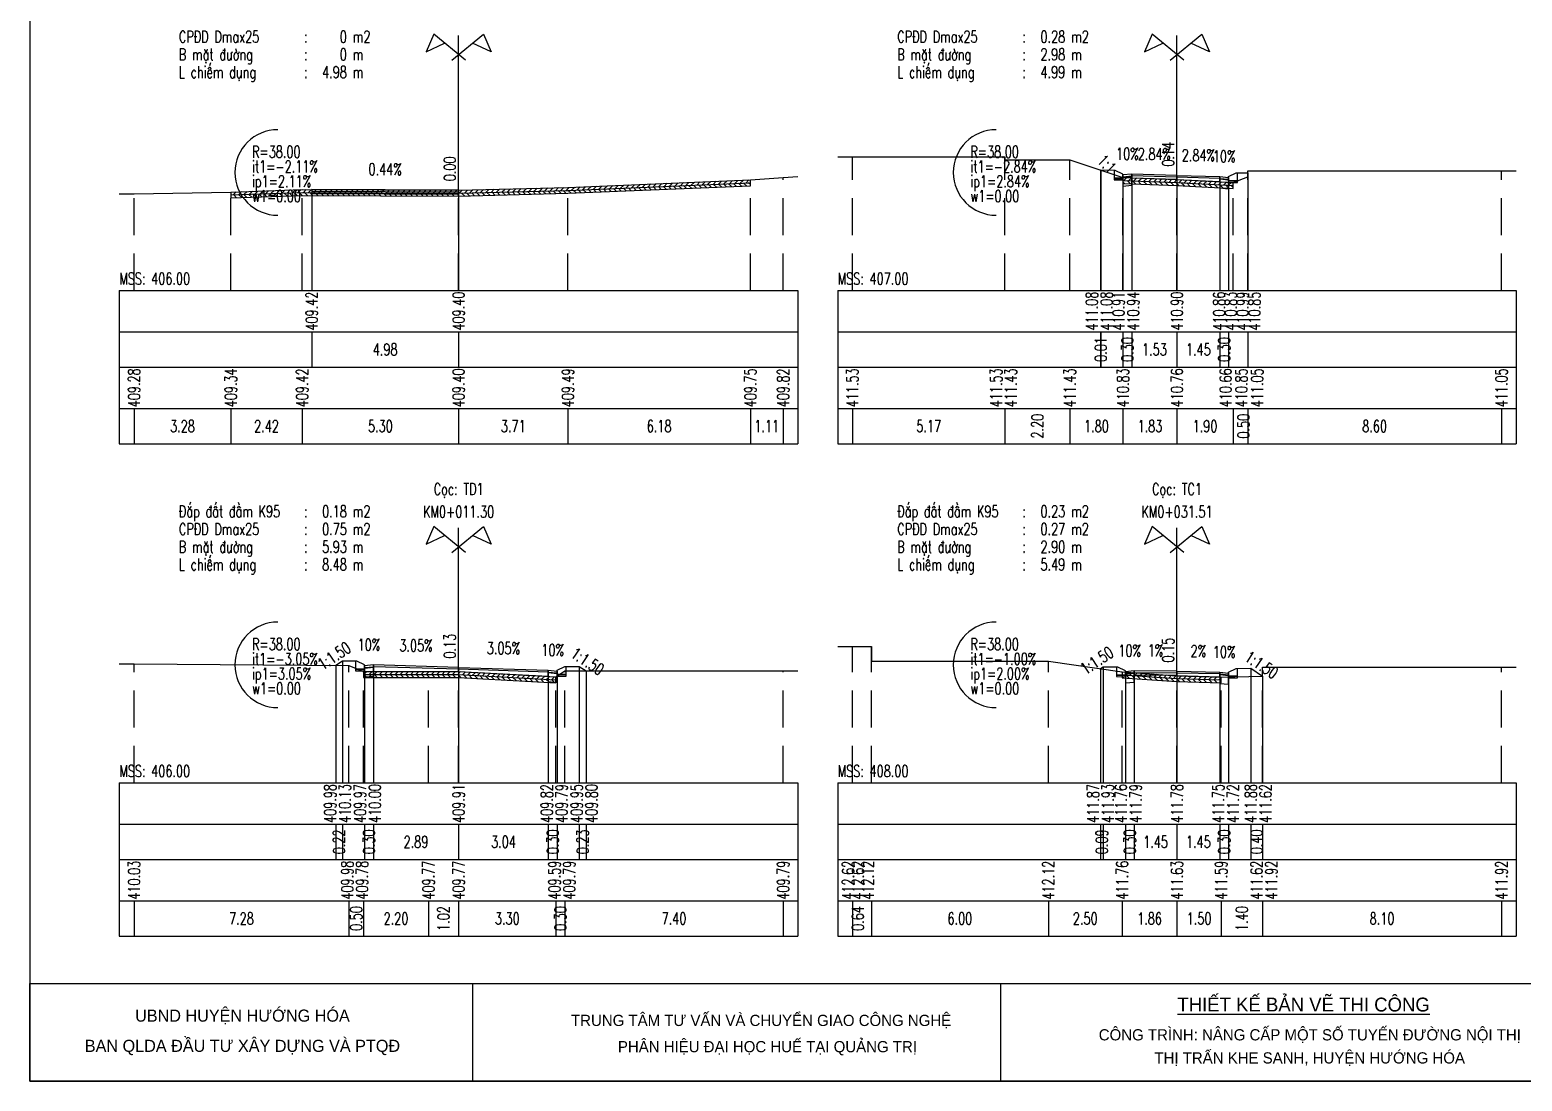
# Model space of a CAD drawing. Header units: centimetres. Extents: x 8901 to 10871, y -7016 to -5464.
# Drawn here: x 8950.8 to 9001.4, y -6271.1 to -6235.4 of the extents above; entities that cross this region are included whole.
import ezdxf
from ezdxf.enums import TextEntityAlignment as Align

# ---------------------------------------------------------------- set-up
doc = ezdxf.new("R2010")
doc.units = ezdxf.units.CM
doc.header["$LTSCALE"] = 10
doc.header["$MEASUREMENT"] = 0
doc.linetypes.add('HIDDEN2', pattern=[0.1875, 0.125, -0.0625])
doc.linetypes.add('KTTN$0$HIDDEN2', pattern=[0.1875, 0.125, -0.0625])
for name, color, linetype in [('25', 8, 'Continuous'), ('AoDuongCu1', 1, 'Continuous'), ('AoDuongCu2', 2, 'Continuous'), ('BTN', 8, 'Continuous'), ('BTXM', 8, 'Continuous'), ('CONGDUNG', 7, 'Continuous'), ('CP1', 7, 'Continuous'), ('DA DAM', 6, 'Continuous'), ('DAU_CO', 3, 'Continuous'), ('diendientich', 3, 'Continuous'), ('DienTKTN', 2, 'Continuous'), ('DuongdongTK', 2, 'Continuous'), ('entdauco', 3, 'Continuous'), ('enttntunhien', 3, 'Continuous'), ('Khung ten$0$KHUNGTEN', 1, 'Continuous'), ('KHUNGTEN', 1, 'Continuous'), ('KTTN$0$KHUNGTEN', 1, 'Continuous'), ('KTTN$0$NETKHUAT', 3, 'KTTN$0$HIDDEN2'), ('linedongtn', 8, 'Continuous'), ('Mat duong 1 Phai', 1, 'Continuous'), ('Mat duong 1 Trai', 1, 'Continuous'), ('MSSTracNgang', 5, 'Continuous'), ('plinetntn', 3, 'Continuous'), ('Ranh dan Phai', 4, 'Continuous'), ('Ranh dan Trai', 4, 'Continuous'), ('Ranh Trai', 1, 'Continuous'), ('Taluy Phai', 1, 'Continuous'), ('Taluy Trai', 1, 'Continuous'), ('TS_CONG_TN', 2, 'Continuous'), ('Via he Phai', 3, 'Continuous'), ('Via he Trai', 3, 'Continuous'), ('VUA', 7, 'Continuous')]:
    doc.layers.add(name, color=color, linetype=linetype)
doc.styles.add('CHUSO', font='Vnsimple.shx', dxfattribs={"width": 0.7})
doc.styles.add('CHUSO_TK', font='Vnsimple.shx', dxfattribs={"width": 0.7})
doc.styles.add('Khung ten', font='VHAVANB_3.TTF')
doc.styles.add('Khung ten$0$Khung ten', font='VHAVANB_3.TTF')
doc.styles.add('KTTN$0$Khung ten', font='VHAVANB_3.TTF')
doc.styles.add('TENCOC', font='vnsimple.shx', dxfattribs={"width": 0.7})
pattern_1 = [(45, (-52.15636, 0), (-0.0883883476, 0.0883883476), [])]
pattern_2 = [(135, (-52.15636, 0), (-0.0883883476, -0.0883883476), [])]

# ---------------------------------------------------------------- blocks, each defined once
blk = doc.blocks.new('DauCo')
at = {"layer": 'DAU_CO', "linetype": 'Continuous'}
blk.add_line((0, 0), (0, 1.29), dxfattribs=at)
for points in [[(0.47, -0.38), (-1.68, 1.38), (-2.2, 0.17), (-0.95, 0.77)], [(-0.47, -0.38), (1.68, 1.38), (2.2, 0.17), (0.95, 0.77)]]:
    blk.add_lwpolyline(points, dxfattribs=at)
blk = doc.blocks.new('Khung_TN_16-DH-01')
at = {"layer": 'KHUNGTEN', "color": 10}
blk.add_lwpolyline([(0, 0), (76, 0), (76, 56), (0, 56)], close=True, dxfattribs=at)
at = {"layer": 'KTTN$0$KHUNGTEN', "color": 7}
for p, q in [((15.017, 0), (15.017, 3.305)), ((32.904, 0), (32.904, 3.305))]:
    blk.add_line(p, q, dxfattribs=at)
at = {"layer": 'KTTN$0$KHUNGTEN', "color": 4}
blk.add_lwpolyline([(0, 3.305), (76, 3.305), (76, 0), (0, 0), (0, 3.305)], dxfattribs=at)
at = {"layer": 'Khung ten$0$KHUNGTEN', "color": 7, "style": 'Khung ten$0$Khung ten'}
for s, p in [('c«ng tr×nh: n©ng cÊp mét sè tuyÕn ®\xadêng néi thÞ ', (43.453, 1.571)), ('thÞ trÊn khe sanh, huyÖn h\xadíng hãa', (43.377, 0.788))]:
    blk.add_text(s, height=0.38, dxfattribs=at).set_placement(p, align=Align.MIDDLE_CENTER)
at = {"layer": 'KHUNGTEN', "color": 7, "style": 'Khung ten'}
for s, p in [('trung t©m t\xad vÊn vµ chuyÓn giao c«ng nghÖ', (24.784, 2.059)), ('ph©n hiÖu ®¹i häc huÕ t¹i qu¶ng trÞ', (24.999, 1.169))]:
    blk.add_text(s, height=0.38, dxfattribs=at).set_placement(p, align=Align.MIDDLE_CENTER)
at = {"layer": 'KTTN$0$KHUNGTEN', "color": 7, "style": 'KTTN$0$Khung ten'}
blk.add_text('%%UthiÕt kÕ b¶n vÏ thi c«ng', height=0.47, dxfattribs=at).set_placement((43.17, 2.596), align=Align.MIDDLE_CENTER)
at = {"layer": 'KTTN$0$NETKHUAT', "color": 7, "style": 'KTTN$0$Khung ten'}
for s, p in [('ubnd huyÖn h\xadíng hãa', (7.206, 2.221)), ('ban qlda ®Çu t\xad x©y dùng vµ ptq®', (7.206, 1.197))]:
    blk.add_text(s, height=0.41, dxfattribs=at).set_placement(p, align=Align.MIDDLE_CENTER)

msp = doc.modelspace()

# ---------------------------------------------------------------- hatches: boundary and pattern name
at = {"layer": 'AoDuongCu1'}
h = msp.add_hatch(dxfattribs=at)
h.set_pattern_fill('ANSI31', color=8, style=0)
h.set_pattern_definition(pattern_1)
h.paths.add_polyline_path([(8957.62098, -6240.92619), (8960.03708, -6240.84319), (8965.34028, -6240.86629), (8969.04608, -6240.77049), (8975.22828, -6240.51579), (8975.22828, -6240.61579), (8969.04608, -6240.87049), (8965.34028, -6240.96629), (8960.03708, -6240.94319), (8957.62098, -6241.02619)])
h = msp.add_hatch(dxfattribs=at)
h.set_pattern_fill('ANSI31', color=8, style=0)
h.set_pattern_definition(pattern_1)
h.paths.add_polyline_path([(8987.85728, -6240.43229), (8989.68728, -6240.50229), (8991.58728, -6240.60229), (8991.58728, -6240.70229), (8989.68728, -6240.60229), (8987.85728, -6240.53229)])
h = msp.add_hatch(dxfattribs=at)
h.set_pattern_fill('ANSI31', color=8, style=0)
h.set_pattern_definition(pattern_1)
h.paths.add_polyline_path([(8962.11878, -6257.17636), (8964.31838, -6257.18306), (8965.34028, -6257.17646), (8968.64028, -6257.35646), (8968.64028, -6257.45646), (8965.34028, -6257.27646), (8964.31838, -6257.28306), (8962.11878, -6257.27636)])
h = msp.add_hatch(dxfattribs=at)
h.set_pattern_fill('ANSI31', color=8, style=0)
h.set_pattern_definition(pattern_1)
h.paths.add_polyline_path([(8987.82938, -6257.19156), (8987.82938, -6257.19156), (8989.68728, -6257.31946), (8991.18728, -6257.36476), (8991.18728, -6257.46476), (8989.68728, -6257.41946), (8987.82938, -6257.29156), (8987.82938, -6257.29156)])
at = {"layer": 'AoDuongCu2'}
h = msp.add_hatch(dxfattribs=at)
h.set_pattern_fill('ANSI31', color=8, angle=90, style=0)
h.set_pattern_definition(pattern_2)
h.paths.add_polyline_path([(8957.62098, -6241.02619), (8960.03708, -6240.94319), (8965.34028, -6240.96629), (8969.04608, -6240.87049), (8975.22828, -6240.61579), (8975.22828, -6240.71579), (8969.04608, -6240.97049), (8965.34028, -6241.06629), (8960.03708, -6241.04319), (8957.62098, -6241.12619)])
h = msp.add_hatch(dxfattribs=at)
h.set_pattern_fill('ANSI31', color=8, angle=90, style=0)
h.set_pattern_definition(pattern_2)
h.paths.add_polyline_path([(8987.85728, -6240.53229), (8989.68728, -6240.60229), (8991.58728, -6240.70229), (8991.58728, -6240.80229), (8989.68728, -6240.70229), (8987.85728, -6240.63229)])
h = msp.add_hatch(dxfattribs=at)
h.set_pattern_fill('ANSI31', color=8, angle=90, style=0)
h.set_pattern_definition(pattern_2)
h.paths.add_polyline_path([(8962.11878, -6257.27636), (8964.31838, -6257.28306), (8965.34028, -6257.27646), (8968.64028, -6257.45646), (8968.64028, -6257.55646), (8965.34028, -6257.37646), (8964.31838, -6257.38306), (8962.11878, -6257.37636)])
h = msp.add_hatch(dxfattribs=at)
h.set_pattern_fill('ANSI31', color=8, angle=90, style=0)
h.set_pattern_definition(pattern_2)
h.paths.add_polyline_path([(8987.82938, -6257.29156), (8987.82938, -6257.29156), (8989.68728, -6257.41946), (8991.18728, -6257.46476), (8991.18728, -6257.56476), (8989.68728, -6257.51946), (8987.82938, -6257.39156), (8987.82938, -6257.39156)])

# ---------------------------------------------------------------- linework, layer by layer
at = {"layer": '25', "color": 8}
for points in [[(8988.15728, -6240.31867), (8988.15728, -6240.44867), (8989.68728, -6240.49208), (8989.68728, -6240.36208)], [(8989.68728, -6240.36208), (8989.68728, -6240.49908), (8991.13728, -6240.5754), (8991.13728, -6240.40322)], [(8960.36028, -6240.8446), (8960.36028, -6240.9746), (8965.34028, -6240.99629), (8965.34028, -6240.86629)], [(8962.45028, -6256.95435), (8962.45028, -6257.17616), (8964.31838, -6257.18185), (8965.34028, -6257.17525), (8965.34028, -6257.04262)], [(8965.34028, -6257.04262), (8965.34028, -6257.17525), (8968.38028, -6257.34107), (8968.38028, -6257.13546)], [(8988.23728, -6257.15692), (8988.23728, -6257.28692), (8989.68728, -6257.30142), (8989.68728, -6257.17142)], [(8989.68728, -6257.17142), (8989.68728, -6257.31749), (8991.13728, -6257.36128), (8991.13728, -6257.20042)]]:
    msp.add_lwpolyline(points, dxfattribs=at)
at = {"layer": 'AoDuongCu1', "color": 8}
for points in [[(8957.62098, -6241.02619), (8960.03708, -6240.94319), (8965.34028, -6240.96629), (8969.04608, -6240.87049), (8975.22828, -6240.61579)], [(8987.85728, -6240.53229), (8989.68728, -6240.60229), (8991.58728, -6240.70229)], [(8962.11878, -6257.27636), (8964.31838, -6257.28306), (8965.34028, -6257.27646), (8968.64028, -6257.45646)], [(8987.82938, -6257.29156), (8987.82938, -6257.29156), (8989.68728, -6257.41946), (8991.18728, -6257.46476)]]:
    msp.add_lwpolyline(points, dxfattribs=at)
at = {"layer": 'AoDuongCu2', "color": 8}
for points in [[(8957.62098, -6240.92619), (8957.62098, -6241.12619), (8960.03708, -6241.04319), (8965.34028, -6241.06629), (8969.04608, -6240.97049), (8975.22828, -6240.71579), (8975.22828, -6240.51579)], [(8987.85728, -6240.43229), (8987.85728, -6240.63229), (8989.68728, -6240.70229), (8991.58728, -6240.80229), (8991.58728, -6240.60229)], [(8962.11878, -6257.17636), (8962.11878, -6257.37636), (8964.31838, -6257.38306), (8965.34028, -6257.37646), (8968.64028, -6257.55646), (8968.64028, -6257.35646)], [(8987.82938, -6257.19156), (8987.82938, -6257.39156), (8987.82938, -6257.39156), (8989.68728, -6257.51946), (8991.18728, -6257.56476), (8991.18728, -6257.36476)]]:
    msp.add_lwpolyline(points, dxfattribs=at)
at = {"layer": 'BTN', "color": 8}
for points in [[(8988.15728, -6240.36867), (8989.68728, -6240.41208)], [(8989.68728, -6240.41208), (8991.13728, -6240.45322)], [(8960.36028, -6240.8946), (8965.34028, -6240.91629)], [(8962.45028, -6257.00435), (8965.34028, -6257.09262)], [(8965.34028, -6257.09262), (8968.38028, -6257.18546)], [(8988.23728, -6257.20692), (8989.68728, -6257.22142)], [(8989.68728, -6257.22142), (8991.13728, -6257.25042)]]:
    msp.add_lwpolyline(points, dxfattribs=at)
at = {"layer": 'BTXM', "color": 8}
for points in [[(8987.55728, -6240.44417), (8987.85728, -6240.44867)], [(8987.85728, -6240.40867), (8988.15728, -6240.37867)], [(8991.13728, -6240.46322), (8991.43728, -6240.49322)], [(8991.43728, -6240.53322), (8991.73728, -6240.52872)], [(8962.15028, -6257.04435), (8962.45028, -6257.01435)], [(8961.85028, -6257.07985), (8962.15028, -6257.08435)], [(8968.38028, -6257.19546), (8968.68028, -6257.22546)], [(8968.68028, -6257.26546), (8968.98028, -6257.26096)], [(8987.63728, -6257.28242), (8987.93728, -6257.28692)], [(8987.93728, -6257.24692), (8988.23728, -6257.21692)], [(8991.13728, -6257.26042), (8991.43728, -6257.29042)], [(8991.43728, -6257.33042), (8991.73728, -6257.32592)]]:
    msp.add_lwpolyline(points, dxfattribs=at)
at = {"layer": 'CP1', "color": 7}
for points in [[(8987.85728, -6240.34867), (8987.85728, -6240.51867), (8987.85728, -6240.72867), (8988.15728, -6240.69867), (8988.15728, -6240.31867)], [(8991.13728, -6240.40322), (8991.13728, -6240.78322), (8991.43728, -6240.81322), (8991.43728, -6240.60322), (8991.43728, -6240.43322)], [(8962.15028, -6256.98435), (8962.15028, -6257.15435), (8962.15028, -6257.36435), (8962.45028, -6257.33435), (8962.45028, -6256.95435)], [(8968.38028, -6257.13546), (8968.38028, -6257.51546), (8968.68028, -6257.54546), (8968.68028, -6257.33546), (8968.68028, -6257.16546)], [(8987.93728, -6257.18692), (8987.93728, -6257.35692), (8987.93728, -6257.56692), (8988.23728, -6257.53692), (8988.23728, -6257.15692)], [(8991.13728, -6257.20042), (8991.13728, -6257.58042), (8991.43728, -6257.61042), (8991.43728, -6257.40042), (8991.43728, -6257.23042)]]:
    msp.add_lwpolyline(points, dxfattribs=at)
at = {"layer": 'DA DAM', "color": 6}
for points in [[(8987.55728, -6240.19417), (8987.55728, -6240.51417), (8987.85728, -6240.51867), (8987.85728, -6240.34867)], [(8991.43728, -6240.43322), (8991.43728, -6240.60322), (8991.73728, -6240.59872), (8991.73728, -6240.27872)], [(8961.85028, -6256.82985), (8961.85028, -6257.14985), (8962.15028, -6257.15435), (8962.15028, -6256.98435)], [(8968.68028, -6257.16546), (8968.68028, -6257.33546), (8968.98028, -6257.33096), (8968.98028, -6257.01096)], [(8987.63728, -6257.03242), (8987.63728, -6257.35242), (8987.93728, -6257.35692), (8987.93728, -6257.18692)], [(8991.43728, -6257.23042), (8991.43728, -6257.40042), (8991.73728, -6257.39592), (8991.73728, -6257.07592)]]:
    msp.add_lwpolyline(points, dxfattribs=at)
at = {"layer": 'DienTKTN', "color": 2}
for p, q in [((8960.36028, -6245.66329), (8960.36028, -6246.86329)), ((8965.34028, -6245.66329), (8965.34028, -6246.86329)), ((8987.09959, -6245.66329), (8987.09959, -6246.86329)), ((8987.10728, -6245.66329), (8987.10728, -6246.86329)), ((8987.85728, -6245.66329), (8987.85728, -6246.86329)), ((8988.15728, -6245.66329), (8988.15728, -6246.86329)), ((8989.68728, -6245.66329), (8989.68728, -6246.86329)), ((8991.13728, -6245.66329), (8991.13728, -6246.86329)), ((8991.43728, -6245.66329), (8991.43728, -6246.86329)), ((8992.08728, -6245.66329), (8992.08728, -6246.86329)), ((8961.1756, -6262.35146), (8961.1756, -6263.55146)), ((8961.40028, -6262.35146), (8961.40028, -6263.55146)), ((8962.15028, -6262.35146), (8962.15028, -6263.55146)), ((8962.45028, -6262.35146), (8962.45028, -6263.55146)), ((8965.34028, -6262.35146), (8965.34028, -6263.55146)), ((8968.38028, -6262.35146), (8968.38028, -6263.55146)), ((8968.68028, -6262.35146), (8968.68028, -6263.55146)), ((8969.43028, -6262.35146), (8969.43028, -6263.55146)), ((8969.65866, -6262.35146), (8969.65866, -6263.55146)), ((8987.0967, -6262.35146), (8987.0967, -6263.55146)), ((8987.18728, -6262.35146), (8987.18728, -6263.55146)), ((8987.93728, -6262.35146), (8987.93728, -6263.55146)), ((8988.23728, -6262.35146), (8988.23728, -6263.55146)), ((8989.68728, -6262.35146), (8989.68728, -6263.55146)), ((8991.13728, -6262.35146), (8991.13728, -6263.55146)), ((8991.43728, -6262.35146), (8991.43728, -6263.55146)), ((8992.18728, -6262.35146), (8992.18728, -6263.55146)), ((8992.58572, -6262.35146), (8992.58572, -6263.55146))]:
    msp.add_line(p, q, dxfattribs=at)
at = {"layer": 'DienTKTN'}
for points in [[(8988.465, -6240.0879, 0, 0, 0), (8987.98738, -6240.13566, 0.13, 0, 0), (8987.54956, -6240.17944, 0, 0, 0)], [(8988.46247, -6240.12733, 0, 0, 0), (8988.94227, -6240.14094, 0.13, 0, 0), (8989.38209, -6240.15342, 0, 0, 0)], [(8989.95247, -6240.16961, 0, 0, 0), (8990.43227, -6240.18322, 0.13, 0, 0), (8990.87209, -6240.1957, 0, 0, 0)], [(8990.82956, -6240.17245, 0, 0, 0), (8991.30718, -6240.22021, 0.13, 0, 0), (8991.745, -6240.26399, 0, 0, 0)], [(8962.39028, -6240.65344, 0, 0, 0), (8962.87028, -6240.65553, 0.13, 0, 0), (8963.31028, -6240.65745, 0, 0, 0)], [(8962.758, -6256.72358, 0, 0, 0), (8962.28038, -6256.77134, 0.13, 0, 0), (8961.84256, -6256.81512, 0, 0, 0)], [(8963.43549, -6256.78444, 0, 0, 0), (8963.91527, -6256.7991, 0.13, 0, 0), (8964.35507, -6256.81253, 0, 0, 0)], [(8966.40049, -6256.875, 0, 0, 0), (8966.88027, -6256.88965, 0.13, 0, 0), (8967.32007, -6256.90308, 0, 0, 0)], [(8968.07256, -6256.90469, 0, 0, 0), (8968.55018, -6256.95245, 0.13, 0, 0), (8968.988, -6256.99623, 0, 0, 0)], [(8988.545, -6256.92615, 0, 0, 0), (8988.06738, -6256.97391, 0.13, 0, 0), (8987.62956, -6257.01769, 0, 0, 0)], [(8988.5023, -6256.95957, 0, 0, 0), (8988.98228, -6256.96437, 0.13, 0, 0), (8989.42226, -6256.96877, 0, 0, 0)], [(8989.95237, -6256.97672, 0, 0, 0), (8990.43228, -6256.98632, 0.13, 0, 0), (8990.87219, -6256.99512, 0, 0, 0)], [(8990.82956, -6256.96965, 0, 0, 0), (8991.30718, -6257.01741, 0.13, 0, 0), (8991.745, -6257.06119, 0, 0, 0)]]:
    msp.add_lwpolyline(points, format="xyseb", dxfattribs=at)
at = {"layer": 'DuongdongTK'}
for p, q in [((8987.09959, -6240.17973), (8987.09959, -6244.26329)), ((8987.10728, -6240.18742), (8987.10728, -6244.26329)), ((8988.15728, -6240.31867), (8988.15728, -6244.26329)), ((8992.08728, -6240.27347), (8992.08728, -6244.26329)), ((8987.85728, -6240.34867), (8987.85728, -6244.26329)), ((8989.68728, -6240.36208), (8989.68728, -6244.26329)), ((8991.13728, -6240.40322), (8991.13728, -6244.26329)), ((8991.43728, -6240.43322), (8991.43728, -6244.26329)), ((8960.36028, -6240.8446), (8960.36028, -6244.26329)), ((8965.34028, -6240.86629), (8965.34028, -6244.26329)), ((8961.1756, -6256.97289), (8961.1756, -6260.95146)), ((8961.40028, -6256.8231), (8961.40028, -6260.95146)), ((8962.15028, -6256.98435), (8962.15028, -6260.95146)), ((8962.45028, -6256.95435), (8962.45028, -6260.95146)), ((8969.43028, -6257.00421), (8969.43028, -6260.95146)), ((8965.34028, -6257.04262), (8965.34028, -6260.95146)), ((8968.38028, -6257.13546), (8968.38028, -6260.95146)), ((8968.68028, -6257.16546), (8968.68028, -6260.95146)), ((8969.65866, -6257.15646), (8969.65866, -6260.95146)), ((8987.0967, -6257.08606), (8987.0967, -6260.95146)), ((8987.18728, -6257.02567), (8987.18728, -6260.95146)), ((8987.93728, -6257.18692), (8987.93728, -6260.95146)), ((8988.23728, -6257.15692), (8988.23728, -6260.95146)), ((8989.68728, -6257.17142), (8989.68728, -6260.95146)), ((8991.13728, -6257.20042), (8991.13728, -6260.95146)), ((8991.43728, -6257.23042), (8991.43728, -6260.95146)), ((8992.18728, -6257.06917), (8992.18728, -6260.95146)), ((8992.58572, -6257.3348), (8992.58572, -6260.95146))]:
    msp.add_line(p, q, dxfattribs=at)
at = {"layer": 'entdauco'}
for p, q in [((8965.34028, -6240.86629), (8965.34028, -6236.26329)), ((8989.68728, -6240.50229), (8989.68728, -6236.26329)), ((8965.34028, -6257.17646), (8965.34028, -6252.95146)), ((8989.68728, -6257.31946), (8989.68728, -6252.95146))]:
    msp.add_line(p, q, dxfattribs=at)
at = {"layer": 'enttntunhien'}
for p, q in [((8953.84028, -6244.26329), (8976.84028, -6244.26329)), ((8953.84028, -6244.26329), (8953.84028, -6249.46329)), ((8976.84028, -6244.26329), (8976.84028, -6249.46329)), ((8978.18728, -6244.26329), (9001.18728, -6244.26329)), ((8978.18728, -6244.26329), (8978.18728, -6249.46329)), ((9001.18728, -6244.26329), (9001.18728, -6249.46329)), ((8953.84028, -6245.66329), (8976.84028, -6245.66329)), ((8978.18728, -6245.66329), (9001.18728, -6245.66329)), ((8953.84028, -6246.86329), (8976.84028, -6246.86329)), ((8978.18728, -6246.86329), (9001.18728, -6246.86329)), ((8953.84028, -6248.26329), (8976.84028, -6248.26329)), ((8978.18728, -6248.26329), (9001.18728, -6248.26329)), ((8953.84028, -6249.46329), (8976.84028, -6249.46329)), ((8978.18728, -6249.46329), (9001.18728, -6249.46329)), ((8953.84028, -6260.95146), (8976.84028, -6260.95146)), ((8953.84028, -6260.95146), (8953.84028, -6266.15146)), ((8976.84028, -6260.95146), (8976.84028, -6266.15146)), ((8978.18728, -6260.95146), (9001.18728, -6260.95146)), ((8978.18728, -6260.95146), (8978.18728, -6266.15146)), ((9001.18728, -6260.95146), (9001.18728, -6266.15146)), ((8953.84028, -6262.35146), (8976.84028, -6262.35146)), ((8978.18728, -6262.35146), (9001.18728, -6262.35146)), ((8953.84028, -6263.55146), (8976.84028, -6263.55146)), ((8978.18728, -6263.55146), (9001.18728, -6263.55146)), ((8953.84028, -6264.95146), (8976.84028, -6264.95146)), ((8978.18728, -6264.95146), (9001.18728, -6264.95146)), ((8953.84028, -6266.15146), (8976.84028, -6266.15146)), ((8978.18728, -6266.15146), (9001.18728, -6266.15146))]:
    msp.add_line(p, q, dxfattribs=at)
at = {"layer": 'enttntunhien', "color": 3}
for p, q in [((8954.34028, -6248.26329), (8954.34028, -6249.46329)), ((8957.62098, -6248.26329), (8957.62098, -6249.46329)), ((8960.03708, -6248.26329), (8960.03708, -6249.46329)), ((8965.34028, -6248.26329), (8965.34028, -6249.46329)), ((8969.04608, -6248.26329), (8969.04608, -6249.46329)), ((8975.22828, -6248.26329), (8975.22828, -6249.46329)), ((8976.34028, -6248.26329), (8976.34028, -6249.46329)), ((8978.68728, -6248.26329), (8978.68728, -6249.46329)), ((8983.85728, -6248.26329), (8983.85728, -6249.46329)), ((8986.05728, -6248.26329), (8986.05728, -6249.46329)), ((8987.85728, -6248.26329), (8987.85728, -6249.46329)), ((8989.68728, -6248.26329), (8989.68728, -6249.46329)), ((8991.58728, -6248.26329), (8991.58728, -6249.46329)), ((8992.08728, -6248.26329), (8992.08728, -6249.46329)), ((9000.68728, -6248.26329), (9000.68728, -6249.46329)), ((8954.34028, -6264.95146), (8954.34028, -6266.15146)), ((8961.61878, -6264.95146), (8961.61878, -6266.15146)), ((8962.11878, -6264.95146), (8962.11878, -6266.15146)), ((8964.31838, -6264.95146), (8964.31838, -6266.15146)), ((8965.34028, -6264.95146), (8965.34028, -6266.15146)), ((8968.64028, -6264.95146), (8968.64028, -6266.15146)), ((8968.94028, -6264.95146), (8968.94028, -6266.15146)), ((8976.34028, -6264.95146), (8976.34028, -6266.15146)), ((8978.68728, -6264.95146), (8978.68728, -6266.15146)), ((8979.32938, -6264.95146), (8979.32938, -6266.15146)), ((8985.32938, -6264.95146), (8985.32938, -6266.15146)), ((8987.82938, -6264.95146), (8987.82938, -6266.15146)), ((8989.68728, -6264.95146), (8989.68728, -6266.15146)), ((8991.18728, -6264.95146), (8991.18728, -6266.15146)), ((8992.58728, -6264.95146), (8992.58728, -6266.15146)), ((9000.68728, -6264.95146), (9000.68728, -6266.15146))]:
    msp.add_line(p, q, dxfattribs=at)
at = {"layer": 'linedongtn', "linetype": 'HIDDEN2'}
for p, q in [((8978.68728, -6244.26329), (8978.68728, -6239.73229)), ((8983.85728, -6244.26329), (8983.85728, -6239.73229)), ((8983.85728, -6244.26329), (8983.85728, -6239.83229)), ((8986.05728, -6244.26329), (8986.05728, -6239.83229)), ((8992.08728, -6244.26329), (8992.08728, -6240.21229)), ((9000.68728, -6244.26329), (9000.68728, -6240.21229)), ((8969.04608, -6244.26329), (8969.04608, -6240.77049)), ((8975.22828, -6244.26329), (8975.22828, -6240.51579)), ((8976.34028, -6244.26329), (8976.34028, -6240.43923)), ((8987.85728, -6244.26329), (8987.85728, -6240.43229)), ((8989.68728, -6244.26329), (8989.68728, -6240.50229)), ((8991.58728, -6244.26329), (8991.58728, -6240.60229)), ((8992.08728, -6244.26329), (8992.08728, -6240.41229)), ((8954.34028, -6244.26329), (8954.34028, -6240.9826)), ((8957.62098, -6244.26329), (8957.62098, -6240.92619)), ((8960.03708, -6244.26329), (8960.03708, -6240.84319)), ((8965.34028, -6244.26329), (8965.34028, -6240.86629)), ((8978.68728, -6260.95146), (8978.68728, -6256.33156)), ((8979.32938, -6260.95146), (8979.32938, -6256.33156)), ((8954.34028, -6260.95146), (8954.34028, -6256.91937)), ((8961.61878, -6260.95146), (8961.61878, -6256.97636)), ((8979.32938, -6260.95146), (8979.32938, -6256.83156)), ((8985.32938, -6260.95146), (8985.32938, -6256.83156)), ((8962.11878, -6260.95146), (8962.11878, -6257.17636)), ((8964.31838, -6260.95146), (8964.31838, -6257.18306)), ((8965.34028, -6260.95146), (8965.34028, -6257.17646)), ((8968.64028, -6260.95146), (8968.64028, -6257.35646)), ((8968.94028, -6260.95146), (8968.94028, -6257.15646)), ((8976.34028, -6260.95146), (8976.34028, -6257.15646)), ((8987.82938, -6260.95146), (8987.82938, -6257.19156)), ((8989.68728, -6260.95146), (8989.68728, -6257.31946)), ((8991.18728, -6260.95146), (8991.18728, -6257.36476)), ((8992.58728, -6260.95146), (8992.58728, -6257.03476)), ((8992.58728, -6260.95146), (8992.58728, -6257.33476)), ((9000.68728, -6260.95146), (9000.68728, -6257.03476))]:
    msp.add_line(p, q, dxfattribs=at)
at = {"layer": 'Mat duong 1 Phai'}
for points in [[(8989.68728, -6240.36208), (8991.13728, -6240.40322)], [(8965.34028, -6257.04262), (8968.38028, -6257.13546)], [(8989.68728, -6257.17142), (8991.13728, -6257.20042)]]:
    msp.add_lwpolyline(points, dxfattribs=at)
at = {"layer": 'Mat duong 1 Trai'}
for points in [[(8989.68728, -6240.36208), (8988.15728, -6240.31867)], [(8965.34028, -6240.86629), (8960.36028, -6240.8446)], [(8965.34028, -6257.04262), (8962.45028, -6256.95435)], [(8989.68728, -6257.17142), (8988.23728, -6257.15692)]]:
    msp.add_lwpolyline(points, dxfattribs=at)
at = {"layer": 'plinetntn'}
for points in [[(8978.18728, -6239.73229), (8978.68728, -6239.73229), (8983.85728, -6239.73229), (8983.85728, -6239.83229), (8986.05728, -6239.83229), (8987.85728, -6240.43229), (8989.68728, -6240.50229), (8991.58728, -6240.60229), (8992.08728, -6240.41229), (8992.08728, -6240.21229), (9000.68728, -6240.21229), (9001.18728, -6240.21229)], [(8953.84035, -6240.99119), (8954.34028, -6240.9826), (8957.62098, -6240.92619), (8960.03708, -6240.84319), (8965.34028, -6240.86629), (8969.04608, -6240.77049), (8975.22828, -6240.51579), (8976.34028, -6240.43923), (8976.8391, -6240.40488)], [(8978.18728, -6256.33156), (8978.68728, -6256.33156), (8979.32938, -6256.33156), (8979.32938, -6256.83156), (8985.32938, -6256.83156), (8987.82938, -6257.19156), (8989.68728, -6257.31946), (8991.18728, -6257.36476), (8992.58728, -6257.33476), (8992.58728, -6257.03476), (9000.68728, -6257.03476), (9001.18728, -6257.03476)], [(8953.8403, -6256.91546), (8954.34028, -6256.91937), (8961.61878, -6256.97636), (8962.11878, -6257.17636), (8964.31838, -6257.18306), (8965.34028, -6257.17646), (8968.64028, -6257.35646), (8968.94028, -6257.15646), (8976.34028, -6257.15646), (8976.84028, -6257.15646)]]:
    msp.add_lwpolyline(points, dxfattribs=at)
at = {"layer": 'Ranh dan Phai'}
for points in [[(8991.13728, -6240.40322), (8991.43728, -6240.43322)], [(8968.38028, -6257.13546), (8968.68028, -6257.16546)], [(8991.13728, -6257.20042), (8991.43728, -6257.23042)]]:
    msp.add_lwpolyline(points, dxfattribs=at)
at = {"layer": 'Ranh dan Trai'}
for points in [[(8988.15728, -6240.31867), (8987.85728, -6240.34867)], [(8962.45028, -6256.95435), (8962.15028, -6256.98435)], [(8988.23728, -6257.15692), (8987.93728, -6257.18692)]]:
    msp.add_lwpolyline(points, dxfattribs=at)
at = {"layer": 'Ranh Trai'}
msp.add_lwpolyline([(8987.10728, -6240.18742), (8987.10728, -6240.18742)], dxfattribs=at)
at = {"layer": 'Taluy Phai'}
for points in [[(8992.08728, -6240.27347), (8992.08728, -6240.41229)], [(8969.43028, -6257.00421), (8969.65866, -6257.15646)], [(8992.18728, -6257.06917), (8992.58572, -6257.3348)]]:
    msp.add_lwpolyline(points, dxfattribs=at)
at = {"layer": 'Taluy Trai'}
for points in [[(8987.10728, -6240.18742), (8987.09959, -6240.17973)], [(8961.40028, -6256.8231), (8961.1756, -6256.97289)], [(8987.18728, -6257.02567), (8987.0967, -6257.08606)]]:
    msp.add_lwpolyline(points, dxfattribs=at)
at = {"layer": 'TS_CONG_TN', "color": 3}
for centre in [(8959.21028, -6240.26329), (8983.55728, -6240.26329), (8959.21028, -6256.95146), (8983.55728, -6256.95146)]:
    msp.add_arc(centre, 1.45, 90, 270, dxfattribs=at)
at = {"layer": 'Via he Phai'}
for points in [[(8991.43728, -6240.43322), (8991.43728, -6240.40322), (8991.69728, -6240.27932), (8992.08728, -6240.27347)], [(8968.68028, -6257.16546), (8968.68028, -6257.13546), (8968.94028, -6257.01156), (8969.43028, -6257.00421)], [(8991.43728, -6257.23042), (8991.43728, -6257.20042), (8991.69728, -6257.07652), (8992.18728, -6257.06917)]]:
    msp.add_lwpolyline(points, dxfattribs=at)
at = {"layer": 'Via he Trai'}
for points in [[(8987.85728, -6240.34867), (8987.85728, -6240.31867), (8987.59728, -6240.19477), (8987.10728, -6240.18742)], [(8962.15028, -6256.98435), (8962.15028, -6256.95435), (8961.89028, -6256.83045), (8961.40028, -6256.8231)], [(8987.93728, -6257.18692), (8987.93728, -6257.15692), (8987.67728, -6257.03302), (8987.18728, -6257.02567)]]:
    msp.add_lwpolyline(points, dxfattribs=at)
at = {"layer": 'VUA', "color": 8}
for points in [[(8987.55728, -6240.46417), (8987.85728, -6240.46867)], [(8991.43728, -6240.55322), (8991.73728, -6240.54872)], [(8961.85028, -6257.09985), (8962.15028, -6257.10435)], [(8968.68028, -6257.28546), (8968.98028, -6257.28096)], [(8987.63728, -6257.30242), (8987.93728, -6257.30692)], [(8991.43728, -6257.35042), (8991.73728, -6257.34592)]]:
    msp.add_lwpolyline(points, dxfattribs=at)
at = {"layer": 'VUA', "color": 7}
for points in [[(8987.85728, -6240.42867), (8988.15728, -6240.39867)], [(8991.13728, -6240.48322), (8991.43728, -6240.51322)], [(8962.15028, -6257.06435), (8962.45028, -6257.03435)], [(8968.38028, -6257.21546), (8968.68028, -6257.24546)], [(8987.93728, -6257.26692), (8988.23728, -6257.23692)], [(8991.13728, -6257.28042), (8991.43728, -6257.31042)]]:
    msp.add_lwpolyline(points, dxfattribs=at)

# ---------------------------------------------------------------- block references
at = {"layer": 'CONGDUNG'}
msp.add_blockref('Khung_TN_16-DH-01', (8950.80816, -6271.06266), dxfattribs=at)
at = {"layer": 'entdauco', "xscale": 0.5, "yscale": 0.5}
for p in [(8965.34028, -6236.26329), (8989.68728, -6236.26329), (8965.34028, -6252.95146), (8989.68728, -6252.95146)]:
    msp.add_blockref('DauCo', p, dxfattribs=at)

# ---------------------------------------------------------------- texts
at = {"layer": 'diendientich', "style": 'CHUSO', "width": 0.7}
for s, p in [('CP§D Dmax25', (8955.86028, -6235.86329)), (':', (8960.10028, -6235.86329)), ('m2', (8961.75361, -6235.86329)), ('CP§D Dmax25', (8980.20728, -6235.86329)), (':', (8984.44728, -6235.86329)), ('m2', (8986.10061, -6235.86329)), ('B mÆt ®\xadêng', (8955.86028, -6236.46329)), (':', (8960.10028, -6236.46329)), ('m', (8961.75361, -6236.46329)), ('B mÆt ®\xadêng', (8980.20728, -6236.46329)), (':', (8984.44728, -6236.46329)), ('m', (8986.10061, -6236.46329)), ('L chiÕm dông', (8955.86028, -6237.06329)), ('L chiÕm dông', (8980.20728, -6237.06329)), (':', (8960.10028, -6237.06329)), ('m', (8961.75361, -6237.06329)), (':', (8984.44728, -6237.06329)), ('m', (8986.10061, -6237.06329)), ('§¾p ®Êt ®Çm K95', (8955.86028, -6251.95146)), ('§¾p ®Êt ®Çm K95', (8980.20728, -6251.95146)), (':', (8960.10028, -6251.95146)), ('m2', (8961.75361, -6251.95146)), (':', (8984.44728, -6251.95146)), ('m2', (8986.10061, -6251.95146)), ('CP§D Dmax25', (8955.86028, -6252.55146)), (':', (8960.10028, -6252.55146)), ('m2', (8961.75361, -6252.55146)), ('CP§D Dmax25', (8980.20728, -6252.55146)), (':', (8984.44728, -6252.55146)), ('m2', (8986.10061, -6252.55146)), ('B mÆt ®\xadêng', (8955.86028, -6253.15146)), (':', (8960.10028, -6253.15146)), ('m', (8961.75361, -6253.15146)), ('B mÆt ®\xadêng', (8980.20728, -6253.15146)), (':', (8984.44728, -6253.15146)), ('m', (8986.10061, -6253.15146)), ('L chiÕm dông', (8955.86028, -6253.75146)), ('L chiÕm dông', (8980.20728, -6253.75146)), (':', (8960.10028, -6253.75146)), ('m', (8961.75361, -6253.75146)), (':', (8984.44728, -6253.75146)), ('m', (8986.10061, -6253.75146))]:
    msp.add_text(s, height=0.4, dxfattribs=at).set_placement(p)
for s, p in [('0', (8961.55361, -6235.86329)), ('0.28', (8985.90061, -6235.86329)), ('0', (8961.55361, -6236.46329)), ('2.98', (8985.90061, -6236.46329)), ('4.98', (8961.55361, -6237.06329)), ('4.99', (8985.90061, -6237.06329)), ('0.18', (8961.55361, -6251.95146)), ('0.23', (8985.90061, -6251.95146)), ('0.75', (8961.55361, -6252.55146)), ('0.27', (8985.90061, -6252.55146)), ('5.93', (8961.55361, -6253.15146)), ('2.90', (8985.90061, -6253.15146)), ('8.48', (8961.55361, -6253.75146)), ('5.49', (8985.90061, -6253.75146))]:
    msp.add_text(s, height=0.4, dxfattribs=at).set_placement(p, align=Align.RIGHT)
at = {"layer": 'DienTKTN', "color": 2, "style": 'CHUSO_TK', "width": 0.7}
for s, p in [('0.14', (8989.58728, -6240.06329)), ('0.00', (8965.24028, -6240.56329)), ('0.13', (8965.24028, -6256.74146)), ('0.15', (8989.58728, -6256.87146))]:
    msp.add_text(s, height=0.4, rotation=90, dxfattribs=at).set_placement(p)
at = {"layer": 'DienTKTN', "style": 'CHUSO_TK', "width": 0.7}
for s, rotation, p in [('1:1', 315, (8987.17415, -6240.11286)), ('1:1.50', 33.690068, (8961.23247, -6256.81479)), ('1:1.50', 326.309932, (8969.59994, -6256.99713)), ('1:1.50', 33.690068, (8987.08652, -6256.97266)), ('1:1.50', 326.309932, (8992.44197, -6257.11878))]:
    msp.add_text(s, height=0.4, rotation=rotation, dxfattribs=at).set_placement(p, align=Align.CENTER)
for s, p in [('10%%%', (8988.00728, -6239.83367)), ('2.84%%%', (8988.92228, -6239.84038)), ('2.84%%%', (8990.41228, -6239.88265)), ('10%%%', (8991.28728, -6239.91822)), ('0.44%%%', (8962.85028, -6240.35545)), ('10%%%', (8962.30028, -6256.46935)), ('3.05%%%', (8963.89528, -6256.49848)), ('3.05%%%', (8966.86028, -6256.58904)), ('10%%%', (8968.53028, -6256.65046)), ('10%%%', (8988.08728, -6256.67192)), ('1%%%', (8988.96228, -6256.66417)), ('2%%%', (8990.41228, -6256.68592)), ('10%%%', (8991.28728, -6256.71542))]:
    msp.add_text(s, height=0.4, dxfattribs=at).set_placement(p, align=Align.CENTER)
at = {"layer": 'DienTKTN', "color": 2, "style": 'CHUSO_TK', "width": 0.7}
for s, p in [('409.42', (8960.36028, -6244.96329)), ('409.40', (8965.34028, -6244.96329)), ('411.08', (8986.80344, -6244.96329)), ('411.08', (8987.30344, -6244.96329)), ('410.94', (8988.20728, -6244.96329)), ('410.90', (8989.68728, -6244.96329)), ('410.86', (8991.11228, -6244.96329)), ('410.83', (8991.51228, -6244.96329)), ('410.99', (8991.91228, -6244.96329)), ('410.85', (8992.31228, -6244.96329)), ('410.91', (8987.70728, -6244.96329)), ('0.30', (8988.00728, -6246.26329)), ('0.30', (8991.28728, -6246.26329)), ('0.01', (8987.10344, -6246.26329)), ('409.98', (8960.98794, -6261.65146)), ('410.13', (8961.48794, -6261.65146)), ('409.97', (8962.00028, -6261.65146)), ('410.00', (8962.50028, -6261.65146)), ('409.82', (8968.33028, -6261.65146)), ('409.79', (8968.83028, -6261.65146)), ('409.95', (8969.34447, -6261.65146)), ('409.80', (8969.84447, -6261.65146)), ('411.87', (8986.84199, -6261.65146)), ('411.93', (8987.34199, -6261.65146)), ('411.76', (8987.78728, -6261.65146)), ('411.79', (8988.28728, -6261.65146)), ('411.78', (8989.68728, -6261.65146)), ('411.75', (8991.08728, -6261.65146)), ('411.72', (8991.58728, -6261.65146)), ('411.88', (8992.1865, -6261.65146)), ('411.62', (8992.6865, -6261.65146)), ('409.91', (8965.34028, -6261.65146)), ('0.22', (8961.28794, -6262.95146)), ('0.30', (8962.30028, -6262.95146)), ('0.30', (8968.53028, -6262.95146)), ('0.23', (8969.54447, -6262.95146)), ('0.30', (8988.08728, -6262.95146)), ('0.30', (8991.28728, -6262.95146)), ('0.40', (8992.3865, -6262.95146)), ('0.09', (8987.14199, -6262.95146))]:
    msp.add_text(s, height=0.4, rotation=90, dxfattribs=at).set_placement(p, align=Align.MIDDLE)
for s, p in [('4.98', (8962.85028, -6246.26329)), ('1.53', (8988.92228, -6246.26329)), ('1.45', (8990.41228, -6246.26329)), ('2.89', (8963.89528, -6262.95146)), ('3.04', (8966.86028, -6262.95146)), ('1.45', (8988.96228, -6262.95146)), ('1.45', (8990.41228, -6262.95146))]:
    msp.add_text(s, height=0.4, dxfattribs=at).set_placement(p, align=Align.MIDDLE)
at = {"layer": 'entdauco', "style": 'TENCOC', "width": 0.7}
for s, p in [('Cäc: TD1', (8965.34028, -6251.04329)), ('Cäc: TC1', (8989.68728, -6251.04329)), ('KM0+011.30', (8965.34028, -6251.76329)), ('KM0+031.51', (8989.68728, -6251.76329))]:
    msp.add_text(s, height=0.4, dxfattribs=at).set_placement(p, align=Align.MIDDLE)
at = {"layer": 'enttntunhien', "color": 3, "style": 'CHUSO', "width": 0.7}
for s, p in [('409.28', (8954.34028, -6247.56329)), ('409.34', (8957.62098, -6247.56329)), ('409.42', (8960.03708, -6247.56329)), ('409.40', (8965.34028, -6247.56329)), ('409.49', (8969.04608, -6247.56329)), ('409.75', (8975.22828, -6247.56329)), ('409.82', (8976.34028, -6247.56329)), ('411.53', (8978.68728, -6247.56329)), ('411.53', (8983.55728, -6247.56329)), ('411.43', (8984.05728, -6247.56329)), ('411.43', (8986.05728, -6247.56329)), ('410.83', (8987.85728, -6247.56329)), ('410.76', (8989.68728, -6247.56329)), ('410.66', (8991.33728, -6247.56329)), ('410.85', (8991.87061, -6247.56329)), ('411.05', (8992.40395, -6247.56329)), ('411.05', (9000.68728, -6247.56329)), ('2.20', (8984.95728, -6248.86329)), ('0.50', (8991.93728, -6248.86329)), ('410.03', (8954.34028, -6264.25146)), ('409.98', (8961.56878, -6264.25146)), ('409.78', (8962.06878, -6264.25146)), ('409.77', (8964.31838, -6264.25146)), ('409.77', (8965.34028, -6264.25146)), ('409.59', (8968.59028, -6264.25146)), ('409.79', (8969.09028, -6264.25146)), ('409.79', (8976.34028, -6264.25146)), ('412.62', (8978.54166, -6264.25146)), ('412.62', (8978.875, -6264.25146)), ('412.12', (8979.20833, -6264.25146)), ('412.12', (8985.32938, -6264.25146)), ('411.76', (8987.82938, -6264.25146)), ('411.63', (8989.68728, -6264.25146)), ('411.59', (8991.18728, -6264.25146)), ('411.62', (8992.38728, -6264.25146)), ('411.92', (8992.88728, -6264.25146)), ('411.92', (9000.68728, -6264.25146)), ('0.50', (8961.86878, -6265.55146)), ('1.02', (8964.82933, -6265.55146)), ('0.30', (8968.79028, -6265.55146)), ('0.64', (8978.86885, -6265.55146)), ('1.40', (8991.88728, -6265.55146))]:
    msp.add_text(s, height=0.4, rotation=90, dxfattribs=at).set_placement(p, align=Align.MIDDLE)
for s, p in [('3.28', (8955.98063, -6248.86329)), ('2.42', (8958.82903, -6248.86329)), ('5.30', (8962.68868, -6248.86329)), ('3.71', (8967.19318, -6248.86329)), ('6.18', (8972.13718, -6248.86329)), ('1.11', (8975.78428, -6248.86329)), ('5.17', (8981.27228, -6248.86329)), ('1.80', (8986.95728, -6248.86329)), ('1.83', (8988.77228, -6248.86329)), ('1.90', (8990.63728, -6248.86329)), ('8.60', (8996.38728, -6248.86329)), ('7.28', (8957.97953, -6265.55146)), ('2.20', (8963.21858, -6265.55146)), ('3.30', (8966.99028, -6265.55146)), ('7.40', (8972.64028, -6265.55146)), ('6.00', (8982.32938, -6265.55146)), ('2.50', (8986.57938, -6265.55146)), ('1.86', (8988.75833, -6265.55146)), ('1.50', (8990.43728, -6265.55146)), ('8.10', (8996.63728, -6265.55146))]:
    msp.add_text(s, height=0.4, dxfattribs=at).set_placement(p, align=Align.MIDDLE)
at = {"layer": 'MSSTracNgang', "color": 3, "style": 'CHUSO', "width": 0.7}
for s, p in [('MSS: 406.00', (8953.84028, -6244.06329)), ('MSS: 407.00', (8978.18728, -6244.06329)), ('MSS: 406.00', (8953.84028, -6260.75146)), ('MSS: 408.00', (8978.18728, -6260.75146))]:
    msp.add_text(s, height=0.4, dxfattribs=at).set_placement(p)
at = {"layer": 'TS_CONG_TN', "color": 3, "style": 'CHUSO_TK', "width": 0.7}
for s, p in [('R=38.00', (8958.34028, -6239.76329)), ('R=38.00', (8982.68728, -6239.76329)), ('it1=-2.11%%%', (8958.34028, -6240.26329)), ('it1=-2.84%%%', (8982.68728, -6240.26329)), ('ip1=2.11%%%', (8958.34028, -6240.76329)), ('ip1=2.84%%%', (8982.68728, -6240.76329)), ('w1=0.00', (8958.34028, -6241.26329)), ('w1=0.00', (8982.68728, -6241.26329)), ('R=38.00', (8958.34028, -6256.45146)), ('R=38.00', (8982.68728, -6256.45146)), ('it1=-3.05%%%', (8958.34028, -6256.95146)), ('it1=-1.00%%%', (8982.68728, -6256.95146)), ('ip1=3.05%%%', (8958.34028, -6257.45146)), ('ip1=2.00%%%', (8982.68728, -6257.45146)), ('w1=0.00', (8958.34028, -6257.95146)), ('w1=0.00', (8982.68728, -6257.95146))]:
    msp.add_text(s, height=0.4, dxfattribs=at).set_placement(p)

doc.saveas('drawing.dxf')
